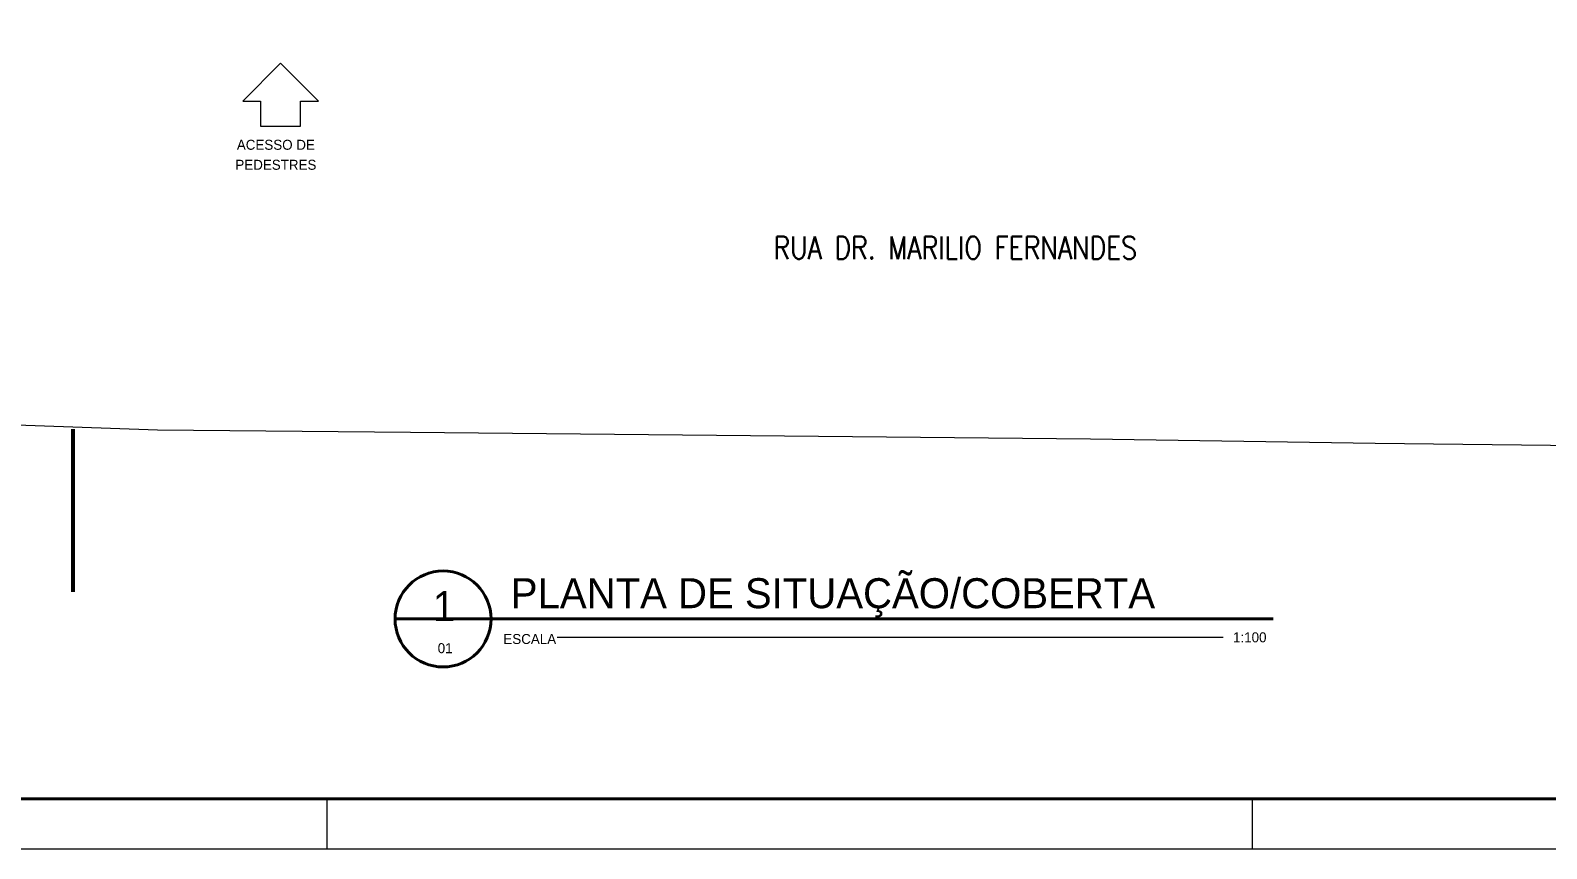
# Model space of a CAD drawing. Header units: metres. Extents: x -83 to 73, y -26 to 58.
# Drawn here: x 11.43 to 41.75, y -25.71 to -9.35 of the extents above; entities that cross this region are included whole.
import ezdxf
from ezdxf.enums import TextEntityAlignment as Align

# ---------------------------------------------------------------- set-up
doc = ezdxf.new("R2010")
doc.units = ezdxf.units.M
doc.header["$MEASUREMENT"] = 0
for name, color, linetype, lineweight in [('11 - Acabamentos', 7, 'Continuous', 0), ('12 - Vidros e Lagos', 7, 'Continuous', 0), ('25 - Legendas', 7, 'Continuous', 0), ('9 - Sanitário WC - Cozinha', 7, 'Continuous', 0), ('Level 24', 7, 'Continuous', 0), ('Level 54', 7, 'Continuous', 0), ('PSG-CTA', 7, 'Continuous', 0)]:
    doc.layers.add(name, color=color, linetype=linetype, lineweight=lineweight)
doc.styles.add('Style-INTL_ENGINEERING', font='INTL_ENGINEERING.shx')
doc.styles.add('Style-STANDARD', font='STANDARD.shx')

# ---------------------------------------------------------------- blocks, each defined once
blk = doc.blocks.new('*U20')
at = {"layer": '25 - Legendas', "color": 2, "linetype": 'Continuous', "lineweight": 40}
blk.add_line((-0.08778, -0.00076), (0.0878, -0.00076), dxfattribs=at)
at = {"layer": '25 - Legendas', "color": 2, "linetype": 'Continuous', "lineweight": 0}
blk.add_line((-0.0554, -0.00443), (0.07782, -0.00442), dxfattribs=at)
at = {"layer": '25 - Legendas', "color": 2, "linetype": 'Continuous', "lineweight": 40}
blk.add_circle((-0.07819, -0.00077), 0.0096, dxfattribs=at)
at = {"layer": '25 - Legendas', "color": 2, "linetype": 'Continuous', "lineweight": 40, "style": 'Style-INTL_ENGINEERING'}
blk.add_text('PLANTA DE SITUAÇÃO/COBERTA', height=0.0059999, rotation=0.0007, dxfattribs=at).set_placement((-0.06465, 0.00138))
at = {"layer": '25 - Legendas', "color": 2, "linetype": 'Continuous', "lineweight": 0, "style": 'Style-INTL_ENGINEERING'}
blk.add_text('ESCALA', height=0.002, rotation=0.0007, dxfattribs=at).set_placement((-0.05558, -0.00478), align=Align.MIDDLE_RIGHT)
at = {"layer": '25 - Legendas', "color": 2, "linetype": 'Continuous', "lineweight": 13, "style": 'Style-INTL_ENGINEERING'}
blk.add_text('1:100', height=0.002, rotation=0.0007, dxfattribs=at).set_placement((0.07978, -0.00444), align=Align.MIDDLE_LEFT)
at = {"layer": '25 - Legendas', "color": 2, "linetype": 'Continuous', "lineweight": 40, "insert": (-0.07801, -0.00121), "char_height": 0.006, "attachment_point": 8, "rotation": 0.0007, "line_spacing_factor": 0.6, "style": 'Style-INTL_ENGINEERING'}
blk.add_mtext('1\\P', dxfattribs=at)
at = {"layer": '25 - Legendas', "color": 2, "linetype": 'Continuous', "lineweight": 13, "insert": (-0.07778, -0.00764), "char_height": 0.002, "attachment_point": 8, "rotation": 0.0007, "line_spacing_factor": 0.6, "style": 'Style-INTL_ENGINEERING'}
blk.add_mtext('01\\P', dxfattribs=at)

msp = doc.modelspace()

# ---------------------------------------------------------------- linework, layer by layer
at = {"layer": '11 - Acabamentos', "color": 30, "linetype": 'Continuous', "lineweight": 53}
msp.add_line((12.279, -17.324), (12.279, -20.574), dxfattribs=at)
at = {"layer": '12 - Vidros e Lagos', "color": 131, "linetype": 'Continuous', "lineweight": 40, "flags": 128}
msp.add_lwpolyline([(-43.542, 57.389), (61.858, 57.389), (61.858, -24.713), (-43.542, -24.713)], close=True, dxfattribs=at)
at = {"layer": '25 - Legendas'}
msp.add_lwpolyline([(16.431, -10.006), (15.672, -10.764), (16.031, -10.764), (16.031, -11.264), (16.831, -11.264), (16.831, -10.764), (17.189, -10.764)], close=True, dxfattribs=at)
at = {"layer": 'Level 54', "color": 131, "linetype": 'Continuous', "lineweight": 40}
msp.add_line((-43.543, -24.712), (71.858, -24.712), dxfattribs=at)
at = {"layer": 'Level 54', "color": 131, "linetype": 'Continuous', "lineweight": 0}
for p, q in [((17.357, -24.713), (17.357, -25.712)), ((35.858, -24.712), (35.858, -25.712))]:
    msp.add_line(p, q, dxfattribs=at)
at = {"layer": 'Level 54', "color": 131, "linetype": 'Continuous', "lineweight": 0, "flags": 128}
msp.add_lwpolyline([(72.858, 58.388), (-46.043, 58.388), (-46.043, -25.712), (72.858, -25.712)], close=True, dxfattribs=at)
at = {"layer": 'PSG-CTA', "color": 30, "linetype": 'Continuous', "lineweight": 0}
for p, q in [((2.321, -16.927), (13.969, -17.339)), ((13.969, -17.339), (19.027, -17.381)), ((19.027, -17.381), (32.626, -17.517)), ((32.626, -17.517), (38.32, -17.604)), ((38.32, -17.604), (44.968, -17.673))]:
    msp.add_line(p, q, dxfattribs=at)

# ---------------------------------------------------------------- block references
at = {"layer": '25 - Legendas', "color": 2, "linetype": 'Continuous', "lineweight": 40, "xscale": 100, "yscale": 100, "zscale": 100}
msp.add_blockref('*U20', (27.499, -21.041), dxfattribs=at)

# ---------------------------------------------------------------- texts
at = {"layer": '9 - Sanitário WC - Cozinha', "color": 91, "linetype": 'Continuous', "lineweight": 30, "style": 'Style-STANDARD', "width": 0.901455}
msp.add_text('RUA DR. MARILIO FERNANDES', height=0.45, rotation=0, dxfattribs=at).set_placement((29.923, -13.695), align=Align.MIDDLE_CENTER)
msp.add_text('RUA DR. MARILIO FERNANDES', height=0.45, rotation=0, dxfattribs=at).set_placement((29.923, -13.695), align=Align.MIDDLE_CENTER)
at = {"layer": 'Level 24', "color": 2, "linetype": 'Continuous', "lineweight": 13, "insert": (16.336, -11.837), "char_height": 0.2, "attachment_point": 5, "line_spacing_factor": 1.200006, "style": 'Style-INTL_ENGINEERING'}
msp.add_mtext('ACESSO DE\\PPEDESTRES', dxfattribs=at)

doc.saveas('drawing.dxf')
